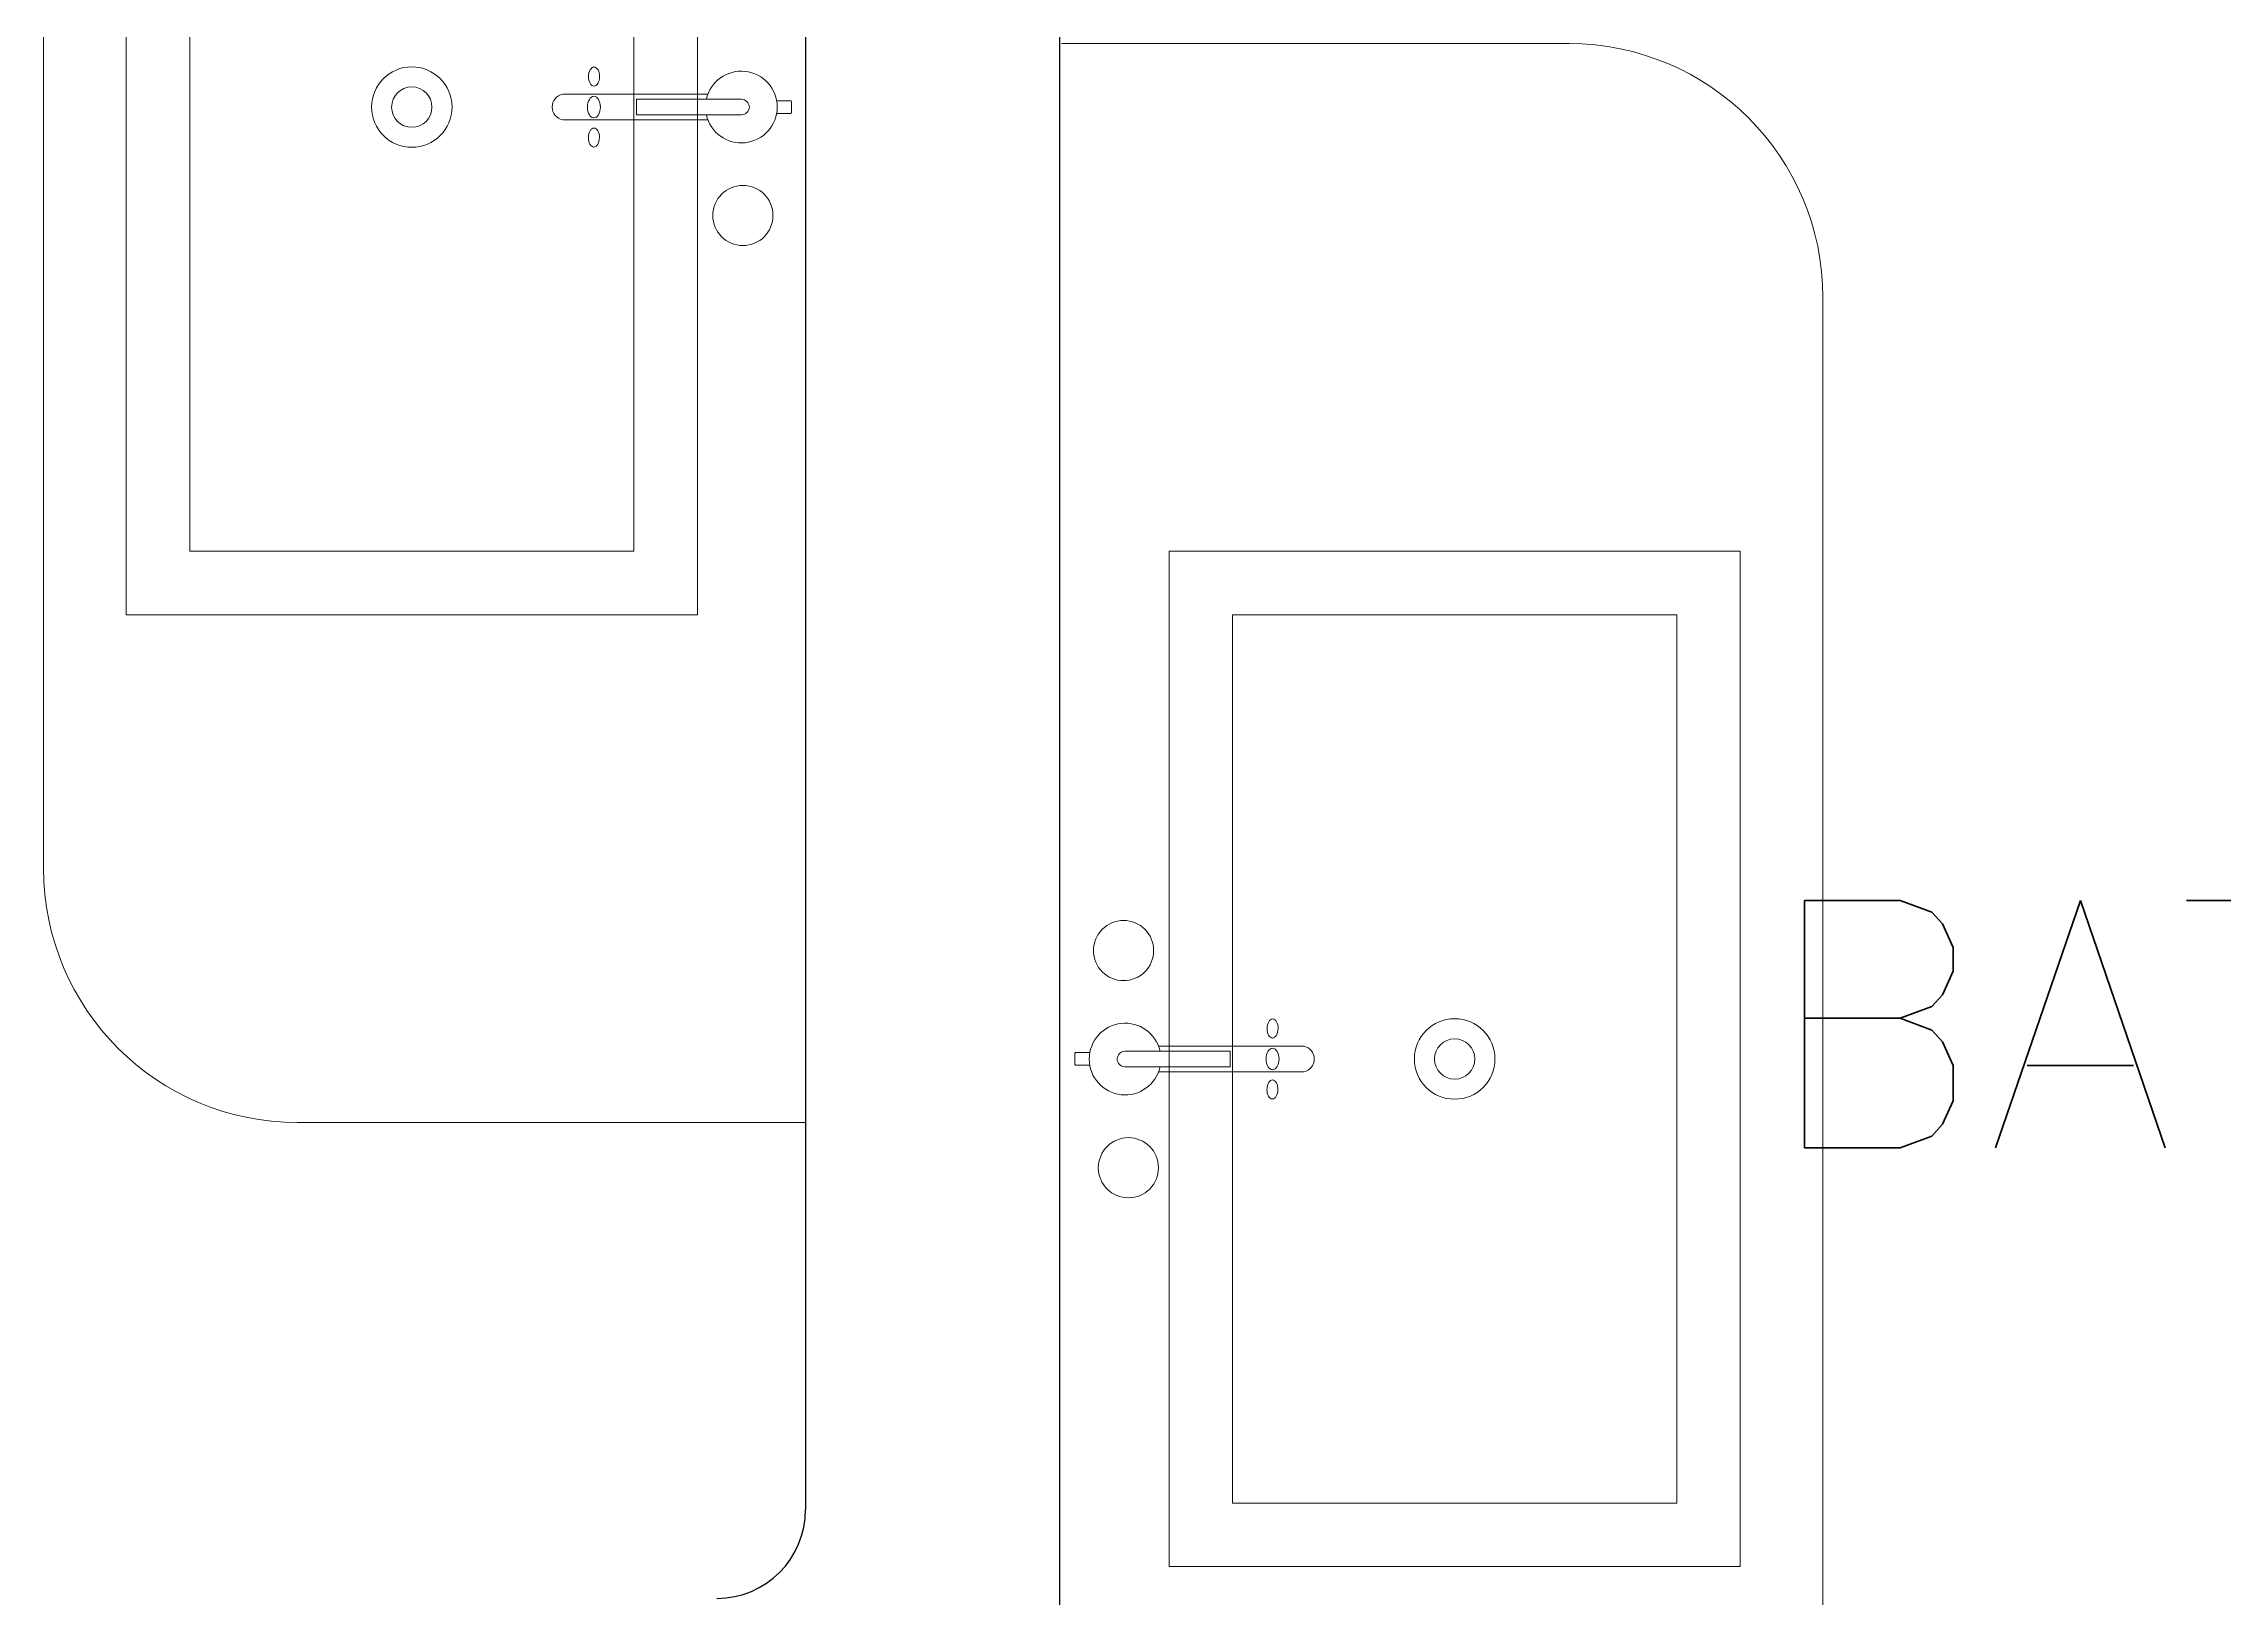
# Model space of a CAD drawing. Header units: metres. Extents: x -44 to 358, y -246 to 48.
# Drawn here: x 32.242 to 33.961, y -67.57 to -66.345 of the extents above; entities that cross this region are included whole.
import ezdxf

# ---------------------------------------------------------------- set-up
doc = ezdxf.new("R2010")
doc.units = ezdxf.units.M
doc.header["$LTSCALE"] = 0.3
doc.layers.add('1', color=1, linetype='Continuous')
doc.layers.add('TEXTOS', color=4, linetype='Continuous')
doc.layers.add('A-WALL', color=7, linetype='Continuous', lineweight=30)
doc.layers.add('baños', color=141, linetype='Continuous', lineweight=0)

# ---------------------------------------------------------------- blocks, each defined once
blk = doc.blocks.new('A$C8d867532')
at = {"layer": 'baños', "linetype": 'Continuous'}
blk.add_line((0.0395, 0.4062, 0), (0.1223, 0.4062, 0.0004), dxfattribs=at)
at = {"layer": 'baños'}
for points in [[(0.0743, 0.8), (0.5243, 0.8), (0.5243, 0), (0.0743, 0)], [(0.1243, 0.75), (0.4743, 0.75), (0.4743, 0.05), (0.1243, 0.05)]]:
    blk.add_lwpolyline(points, close=True, dxfattribs=at)
at = {"layer": 'baños', "linetype": 'Continuous'}
blk.add_lwpolyline([(0.0672, 0.3939, -9.082434), (0.0672, 0.4062)], format="xyb", dxfattribs=at)
for points, elevation in [([(0.0114, 0.405), (0.0005, 0.405), (0, 0.4043), (0, 0.3957)], 0), ([(0, 0.3957), (0.0005, 0.395), (0.0114, 0.395)], 0), ([(0.1223, 0.4062), (0.1223, 0.3939)], 0.0004)]:
    blk.add_lwpolyline(points, dxfattribs=dict(at, elevation=elevation))
at = {"layer": 'baños', "linetype": 'Continuous', "elevation": 0}
for points in [[(0.0333, 0.4, -0.385153), (0.0395, 0.4062), (0.0395, 0.4062)], [(0.0333, 0.4, 0.385153), (0.0395, 0.3939), (0.0395, 0.3939)], [(0.0661, 0.4101), (0.1804, 0.4101, -0.363105), (0.1887, 0.4, -0.363105), (0.1804, 0.39), (0.0661, 0.39)]]:
    blk.add_lwpolyline(points, format="xyb", dxfattribs=at)
at = {"layer": 'baños', "linetype": 'Continuous', "extrusion": (1.31781e-06, -1, -8.43443e-26), "elevation": -0.3939}
blk.add_lwpolyline([(0.1223, 0.0004), (0.0395, 0)], close=True, dxfattribs=at)
at = {"layer": 'baños', "linetype": 'Continuous'}
for centre, radius in [((0.0422, 0.4857), 0.0237), ((0.2993, 0.4), 0.0317), ((0.2993, 0.4), 0.0159), ((0.0384, 0.3146), 0.0237)]:
    blk.add_circle(centre, radius, dxfattribs=at)
at = {"layer": 'baños', "linetype": 'Continuous', "extrusion": (3.61622e-27, 8.43443e-26, -1)}
for centre, major_axis, ratio in [((0.1557, 0.424), (0.00005, -0.0075), 0.581577), ((0.1558, 0.4), (0, -0.0085), 0.599546), ((0.1558, 0.376), (0.00005, -0.0075), 0.581577)]:
    blk.add_ellipse(centre, major_axis=major_axis, ratio=ratio, dxfattribs=at)
at = {"layer": 'baños', "linetype": 'Continuous', "flags": 8}
for tag, p in [('TRADENAME', (0.1887, 0.4, 0)), ('MODELNUMBER', (0.1887, 0.4, 0)), ('MATERIAL', (0.1888, 0.4, 0)), ('PRODUCT', (0.1888, 0.4, 0))]:
    blk.add_attdef(tag, p, '', height=0.0000254, rotation=270.0001, dxfattribs=at)
at = {"layer": 'baños', "linetype": 'Continuous'}
for tag, p in [('MATERIAL', (0.299, 0.3999)), ('PRODUCT', (0.299, 0.3999)), ('TRADENAME', (0.2991, 0.3999)), ('MODELNUMBER', (0.2991, 0.3999))]:
    blk.add_attdef(tag, p, '', height=0.0000254, rotation=90.0001, dxfattribs=at)

msp = doc.modelspace()

# ---------------------------------------------------------------- linework, layer by layer
at = {"layer": 'A-WALL', "color": 7, "true_color": 0xffffff}
for p, q in [((32.842585, -65.3154286), (32.842585, -67.5004286)), ((33.042585, -65.3154286), (33.042585, -68.8004286))]:
    msp.add_line(p, q, dxfattribs=at)
msp.add_arc((32.772585, -67.5004286), 0.07, 270, 0, dxfattribs=at)
at = {"layer": 'baños', "color": 7, "true_color": 0xffffff}
for p, q in [((32.2421289, -65.7954286), (32.2421289, -66.9954286)), ((33.4441512, -66.3454286), (33.0441512, -66.3454286)), ((33.6441512, -67.7454286), (33.6441512, -66.5454286)), ((32.4421289, -67.1954286), (32.8421289, -67.1954286))]:
    msp.add_line(p, q, dxfattribs=at)
for centre, start, end in [((33.4441512, -66.5454286), 0, 90), ((32.4421289, -66.9954286), 180, 270)]:
    msp.add_arc(centre, 0.2, start, end, dxfattribs=at)

# ---------------------------------------------------------------- block references
at = {"layer": '1', "color": 7, "true_color": 0xffffff}
ref = msp.add_blockref('A$C8d867532', (32.8315598, -66.7954297), dxfattribs=dict(at, xscale=-1))
ref.add_attrib('MATERIAL', 'VITREOUS CHINA', (32.5325845, -66.395559), dxfattribs={"layer": 'baños', "linetype": 'Continuous', "height": 0.000025399, "rotation": 89.9999245})
ref.add_attrib('PRODUCT', 'BATHROOM SINK', (32.5325421, -66.395559), dxfattribs={"layer": 'baños', "linetype": 'Continuous', "height": 0.000025399, "rotation": 89.9999245})
ref.add_attrib('TRADENAME', 'VOX', (32.5324998, -66.395559), dxfattribs={"layer": 'baños', "linetype": 'Continuous', "height": 0.0000254, "rotation": 89.9999245})
ref.add_attrib('MODELNUMBER', 'K-5373', (32.5324575, -66.395559), dxfattribs={"layer": 'baños', "linetype": 'Continuous', "height": 0.0000254, "rotation": 89.9999245})
ref.add_attrib('MATERIAL', 'BRASS', (32.6427415, -66.3953852, -0.0000142), dxfattribs={"layer": 'baños', "linetype": 'Continuous', "height": 0.00002537, "rotation": 269.9999245})
ref.add_attrib('PRODUCT', 'FAUCETS', (32.6427838, -66.3953852, -0.0000142), dxfattribs={"layer": 'baños', "linetype": 'Continuous', "height": 0.00002537, "rotation": 269.9999245})
ref.add_attrib('TRADENAME', 'PURIST', (32.6428261, -66.3953852, -0.0000142), dxfattribs={"layer": 'baños', "linetype": 'Continuous', "height": 0.00002537, "rotation": 269.9999245})
ref.add_attrib('MODELNUMBER', 'K-14404-4A', (32.6428684, -66.3953852, -0.0000142), dxfattribs={"layer": 'baños', "linetype": 'Continuous', "height": 0.00002537, "rotation": 269.9999245})
ref = msp.add_blockref('A$C8d867532', (33.0547203, -66.7454275), dxfattribs=dict(at, xscale=-1, rotation=180))
ref.add_attrib('MATERIAL', 'VITREOUS CHINA', (33.3536956, -67.1452982), dxfattribs={"layer": 'baños', "linetype": 'Continuous', "height": 0.000025399, "rotation": 269.9999245})
ref.add_attrib('PRODUCT', 'BATHROOM SINK', (33.3537379, -67.1452982), dxfattribs={"layer": 'baños', "linetype": 'Continuous', "height": 0.000025399, "rotation": 269.9999245})
ref.add_attrib('TRADENAME', 'VOX', (33.3537803, -67.1452982), dxfattribs={"layer": 'baños', "linetype": 'Continuous', "height": 0.0000254, "rotation": 269.9999245})
ref.add_attrib('MODELNUMBER', 'K-5373', (33.3538226, -67.1452982), dxfattribs={"layer": 'baños', "linetype": 'Continuous', "height": 0.0000254, "rotation": 269.9999245})
ref.add_attrib('MATERIAL', 'BRASS', (33.2435386, -67.145472, -0.0000142), dxfattribs={"layer": 'baños', "linetype": 'Continuous', "height": 0.00002537, "rotation": 89.9999245})
ref.add_attrib('PRODUCT', 'FAUCETS', (33.2434963, -67.145472, -0.0000142), dxfattribs={"layer": 'baños', "linetype": 'Continuous', "height": 0.00002537, "rotation": 89.9999245})
ref.add_attrib('TRADENAME', 'PURIST', (33.243454, -67.145472, -0.0000142), dxfattribs={"layer": 'baños', "linetype": 'Continuous', "height": 0.00002537, "rotation": 89.9999245})
ref.add_attrib('MODELNUMBER', 'K-14404-4A', (33.2434117, -67.145472, -0.0000142), dxfattribs={"layer": 'baños', "linetype": 'Continuous', "height": 0.00002537, "rotation": 89.9999245})

# ---------------------------------------------------------------- texts
at = {"layer": 'TEXTOS', "color": 7, "true_color": 0xffffff, "insert": (33.4626187, -67.2154812), "char_height": 0.195, "width": 3.404876512, "attachment_point": 7}
msp.add_mtext('{\\Fromans|c0; BATH 5}', dxfattribs=at)

doc.saveas('drawing.dxf')
